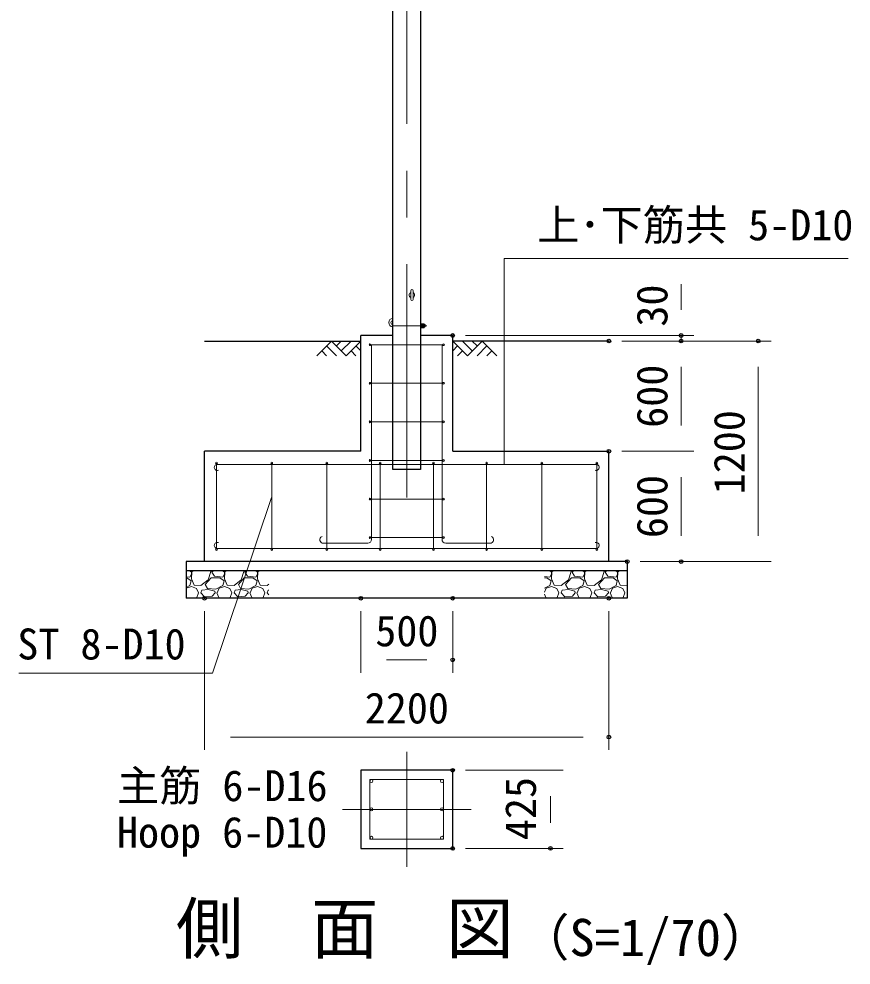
# Model space of a CAD drawing. Units: millimetres, scale not verified. Extents: x -14699 to 14701, y -10394 to 10396.
# Drawn here: x 3421 to 7950, y -5201 to -53 of the extents above; entities that cross this region are included whole.
import ezdxf
from ezdxf.enums import TextEntityAlignment as Align

# ---------------------------------------------------------------- set-up
doc = ezdxf.new("R2010")
doc.units = ezdxf.units.MM
doc.header["$LTSCALE"] = 40
doc.header["$PDMODE"] = 32
doc.header["$PDSIZE"] = 20
doc.linetypes.add('USER1', pattern=[50.8, 31.75, -6.35, 6.35, -6.35])
for name, color, linetype, lineweight in [('0-0_D-TTL-TXT', 7, 'Continuous', 13), ('0-1_D-STR1', 1, 'Continuous', 25), ('0-2_D-BMK', 2, 'USER1', 13), ('0-3_D-STR3', 3, 'Continuous', 13), ('0-4_D-BGD', 7, 'Continuous', 25), ('0-5_D-STR-DIM', 7, 'Continuous', 13), ('0-8_D-STR-TXT', 7, 'Continuous', 13), ('0-A_D-DCR-HCH', 7, 'Continuous', 13), ('0-B_D-STR4', 7, 'Continuous', 25)]:
    doc.layers.add(name, color=color, linetype=linetype, lineweight=lineweight)
doc.layers.add('0-7_Defpoints', color=8, linetype='Continuous')
doc.styles.add('ＭＳ ゴシック', font='')
doc.styles.get('ＭＳ ゴシック').set_extended_font_data('MS Gothic')

msp = doc.modelspace()

# ---------------------------------------------------------------- linework, layer by layer
at = {"layer": '0-1_D-STR1'}
msp.add_lwpolyline([(5456.72, 5294.54), (5606.72, 5294.54), (5606.72, -2505.46), (5456.72, -2505.46)], close=True, dxfattribs=at)
at = {"layer": '0-2_D-BMK'}
for p, q in [((5531.72, -2656.46), (5531.72, 5345.54)), ((5456.72, -1722.46), (5641.72, -1722.46)), ((5531.72, -4041.6), (5531.72, -4666.6)), ((5181.72, -4354.1), (5881.72, -4354.1))]:
    msp.add_line(p, q, dxfattribs=at)
at = {"layer": '0-3_D-STR3'}
for p, q in [((5553.47, -1579.21), (5553.47, -1531.71)), ((5565.97, -1579.21), (5565.97, -1531.71)), ((5606.72, -1711.51), (5606.72, -1733.41)), ((5606.72, -1711.51), (5615.92, -1711.51)), ((5606.72, -1716.99), (5615.92, -1716.99)), ((5606.72, -1727.94), (5615.92, -1727.94)), ((5606.72, -1733.41), (5615.92, -1733.41)), ((5616.72, -1711.51), (5616.72, -1733.41)), ((5616.72, -1711.51), (5625.92, -1711.51)), ((5616.72, -1713.85), (5616.72, -1731.08)), ((5616.72, -1716.99), (5625.92, -1716.99)), ((5616.72, -1727.94), (5625.92, -1727.94)), ((5616.72, -1733.41), (5625.92, -1733.41)), ((5626.72, -1713.85), (5626.72, -1731.08)), ((5626.72, -1716.46), (5630.77, -1716.46)), ((5626.72, -1717.41), (5631.72, -1717.41)), ((5626.72, -1728.46), (5630.77, -1728.46)), ((5631.72, -1717.41), (5630.77, -1716.46)), ((5630.77, -1716.46), (5630.77, -1728.46)), ((5631.72, -1717.41), (5631.72, -1727.52)), ((5731.72, -1825.46), (5331.72, -1825.46)), ((5339.72, -2885.79), (5339.72, -1825.46)), ((5723.72, -2885.79), (5723.72, -1825.46)), ((5731.72, -2035.46), (5331.72, -2035.46)), ((5731.72, -2245.46), (5331.72, -2245.46)), ((4496.72, -2940.46), (4496.72, -2470.46)), ((4796.72, -2940.46), (4796.72, -2470.46)), ((5096.72, -2940.46), (5096.72, -2470.46)), ((5731.72, -2455.46), (5331.72, -2455.46)), ((5386.72, -2940.46), (5386.72, -2470.46)), ((5676.72, -2940.46), (5676.72, -2470.46)), ((5966.72, -2940.46), (5966.72, -2470.46)), ((6266.72, -2940.46), (6266.72, -2470.46)), ((6566.72, -2940.46), (6566.72, -2470.46)), ((4496.72, -2476.96), (6566.72, -2476.96)), ((5731.72, -2665.46), (5331.72, -2665.46)), ((5731.72, -2875.46), (5331.72, -2875.46)), ((4496.72, -2933.96), (6566.72, -2933.96)), ((5319.72, -2905.79), (5076.79, -2905.79)), ((5743.72, -2905.79), (5986.65, -2905.79))]:
    msp.add_line(p, q, dxfattribs=at)
msp.add_lwpolyline([(5626.72, -1727.52), (5631.72, -1727.52), (5630.77, -1728.46)], dxfattribs=at)
msp.add_lwpolyline([(5331.72, -4191.6), (5331.72, -4516.6), (5731.72, -4516.6), (5731.72, -4191.6)], close=True, dxfattribs=at)
for centre, radius in [((5331.72, -1825.46), 5), ((5731.72, -1825.46), 5), ((5331.72, -2035.46), 5), ((5731.72, -2035.46), 5), ((5331.72, -2245.46), 5), ((5731.72, -2245.46), 5), ((4496.72, -2470.46), 5), ((4796.72, -2470.46), 5), ((5096.72, -2470.46), 5), ((5331.72, -2455.46), 5), ((5386.72, -2470.46), 5), ((5676.72, -2470.46), 5), ((5731.72, -2455.46), 5), ((5966.72, -2470.46), 5), ((6266.72, -2470.46), 5), ((6566.72, -2470.46), 5), ((5331.72, -2665.46), 5), ((5731.72, -2665.46), 5), ((5331.72, -2875.46), 5), ((5731.72, -2875.46), 5), ((4496.72, -2940.46), 5), ((4796.72, -2940.46), 5), ((5096.72, -2940.46), 5), ((5386.72, -2940.46), 5), ((5676.72, -2940.46), 5), ((5966.72, -2940.46), 5), ((6266.72, -2940.46), 5), ((6566.72, -2940.46), 5), ((5339.72, -4199.6), 8), ((5723.72, -4199.6), 8), ((5339.72, -4354.1), 8), ((5723.72, -4354.1), 8), ((5339.72, -4508.6), 8), ((5723.72, -4508.6), 8)]:
    msp.add_circle(centre, radius, dxfattribs=at)
for centre, radius, start, end in [((5559.72, -1555.46), 15, 114.62432, 245.37568), ((5559.72, -1531.71), 6.25, 0, 180), ((5559.72, -1555.46), 15, 294.62432, 65.37568), ((5559.72, -1579.21), 6.25, 180, 0), ((5456.72, -1705.46), 23, 90, 270), ((5456.72, -1705.46), 11, 90, 270), ((5597.58, -1722.46), 19.14, 343.37369, 16.62631), ((5611.74, -1714.25), 5, 326.78843, 33.21157), ((5611.74, -1730.68), 5, 326.78843, 33.21157), ((5607.58, -1722.46), 19.14, 343.37369, 16.62631), ((5621.74, -1714.25), 5, 326.78843, 33.21157), ((5621.74, -1730.68), 5, 326.78843, 33.21157), ((4500.95, -2492.96), 16.55, 104.8143, 289.60849), ((6562.49, -2492.96), 16.55, 250.39151, 75.1857), ((5077.61, -2887.14), 18.68, 111.66589, 272.52545), ((5985.82, -2887.14), 18.68, 267.47455, 68.33411), ((4500.95, -2917.97), 16.55, 70.39151, 255.1857), ((5319.72, -2885.79), 20, 270, 0), ((5743.72, -2885.79), 20, 180, 270), ((6562.49, -2917.97), 16.55, 284.8143, 109.60849)]:
    msp.add_arc(centre, radius, start, end, dxfattribs=at)
at = {"layer": '0-4_D-BGD'}
for p, q in [((4431.72, -1805.46), (5281.72, -1805.46)), ((6631.72, -1805.46), (5781.72, -1805.46))]:
    msp.add_line(p, q, dxfattribs=at)
at = {"layer": '0-5_D-STR-DIM'}
for p, q in [((7024.71, -1635.46), (7024.71, -1495.46)), ((5851.72, -1775.46), (7094.71, -1775.46)), ((7024.71, -1805.46), (7024.71, -1775.46)), ((6701.72, -1805.46), (7094.71, -1805.46)), ((6701.72, -1805.46), (7094.71, -1805.46)), ((6701.72, -1805.46), (7514.71, -1805.46)), ((7024.71, -2265.46), (7024.71, -1945.46)), ((7024.71, -1945.46), (7024.71, -2085.46)), ((7444.71, -2865.46), (7444.71, -1945.46)), ((6701.72, -2405.46), (7094.71, -2405.46)), ((6701.72, -2405.46), (7094.71, -2405.46)), ((7024.71, -2545.46), (7024.71, -2865.46)), ((6801.72, -3005.46), (7094.71, -3005.46)), ((6801.72, -3005.46), (7514.71, -3005.46)), ((4431.72, -3275.46), (4431.72, -4030.81)), ((5281.72, -3275.46), (5281.72, -3610.81)), ((5781.72, -3275.46), (5781.72, -3610.81)), ((6631.72, -3275.46), (6631.72, -4030.81)), ((5421.72, -3540.81), (5641.72, -3540.81)), ((4571.72, -3960.81), (6491.72, -3960.81)), ((5851.72, -4141.6), (6383.82, -4141.6)), ((6313.82, -4281.6), (6313.82, -4426.6)), ((5851.72, -4566.6), (6383.82, -4566.6))]:
    msp.add_line(p, q, dxfattribs=at)
at = {"layer": '0-7_Defpoints'}
for p in [(5781.72, -1775.46), (6631.72, -1805.46), (7024.71, -1775.46), (7024.71, -1805.46), (7444.71, -1805.46), (6631.72, -2405.46), (6731.72, -3005.46), (7024.71, -3005.46), (4431.72, -3205.46), (5281.72, -3205.46), (5781.72, -3205.46), (6631.72, -3205.46), (5781.72, -3540.81), (6631.72, -3960.81), (5781.72, -4141.6), (5781.72, -4566.6), (6313.82, -4566.6)]:
    msp.add_point(p, dxfattribs=at)
at = {"layer": '0-8_D-STR-TXT'}
for points in [[(7934.42, -1357.1), (6061.26, -1357.1), (6061.26, -2474.96)], [(3421.08, -3613.37), (4473.96, -3613.37), (4796.08, -2657.36)]]:
    msp.add_lwpolyline(points, dxfattribs=at)
at = {"layer": '0-A_D-DCR-HCH'}
for p, q in [((5122.08, -1805.46), (5042.26, -1885.28)), ((5095.47, -1832.07), (5148.93, -1885.28)), ((5122.08, -1805.46), (5201.9, -1885.28)), ((5148.69, -1832.07), (5175.29, -1805.46)), ((5175.29, -1858.67), (5228.5, -1805.46)), ((5201.9, -1885.28), (5281.72, -1805.46)), ((5255.11, -1832.07), (5281.72, -1858.55)), ((5861.53, -1885.28), (5781.72, -1805.46)), ((5808.32, -1832.07), (5781.72, -1858.55)), ((5888.14, -1858.67), (5834.93, -1805.46)), ((5941.35, -1805.46), (5861.53, -1885.28)), ((5914.89, -1832.21), (5888.14, -1805.46)), ((5967.96, -1832.07), (5914.5, -1885.28)), ((5941.35, -1805.46), (6021.17, -1885.28)), ((5068.87, -1858.67), (5095.6, -1885.28)), ((5228.5, -1858.67), (5255.23, -1885.28)), ((5834.93, -1858.67), (5808.2, -1885.28)), ((5994.56, -1858.67), (5967.84, -1885.28)), ((4331.72, -3088.78), (4350.61, -3091.05)), ((4359.61, -3064.05), (4349.8, -3055.46)), ((4350.61, -3091.05), (4359.61, -3074.85)), ((4361.41, -3062.25), (4359.61, -3100.05)), ((4359.61, -3074.85), (4359.61, -3064.05)), ((4368.84, -3055.46), (4361.41, -3062.25)), ((4451.41, -3105.45), (4465.81, -3060.45)), ((4465.81, -3060.45), (4462.76, -3055.46)), ((4479.8, -3055.46), (4471.21, -3064.05)), ((4471.21, -3064.05), (4485.61, -3085.65)), ((4485.61, -3085.65), (4530.61, -3091.05)), ((4539.61, -3064.05), (4529.8, -3055.46)), ((4530.61, -3091.05), (4539.61, -3074.85)), ((4541.41, -3062.25), (4539.61, -3100.05)), ((4539.61, -3074.85), (4539.61, -3064.05)), ((4548.84, -3055.46), (4541.41, -3062.25)), ((4631.41, -3105.45), (4645.81, -3060.45)), ((4645.81, -3060.45), (4642.76, -3055.46)), ((4659.8, -3055.46), (4651.21, -3064.05)), ((4651.21, -3064.05), (4665.61, -3085.65)), ((4665.61, -3085.65), (4710.61, -3091.05)), ((4719.61, -3064.05), (4709.8, -3055.46)), ((4710.61, -3091.05), (4719.61, -3074.85)), ((4721.41, -3062.25), (4719.61, -3100.05)), ((4719.61, -3074.85), (4719.61, -3064.05)), ((4728.84, -3055.46), (4721.41, -3062.25)), ((6281.72, -3087.58), (6310.61, -3091.05)), ((6319.61, -3064.05), (6309.8, -3055.46)), ((6310.61, -3091.05), (6319.61, -3074.85)), ((6321.41, -3062.25), (6319.61, -3100.05)), ((6319.61, -3074.85), (6319.61, -3064.05)), ((6328.84, -3055.46), (6321.41, -3062.25)), ((6411.41, -3105.45), (6425.81, -3060.45)), ((6425.81, -3060.45), (6422.76, -3055.46)), ((6439.8, -3055.46), (6431.21, -3064.05)), ((6431.21, -3064.05), (6445.61, -3085.65)), ((6445.61, -3085.65), (6490.61, -3091.05)), ((6499.61, -3064.05), (6489.8, -3055.46)), ((6490.61, -3091.05), (6499.61, -3074.85)), ((6501.41, -3062.25), (6499.61, -3100.05)), ((6499.61, -3074.85), (6499.61, -3064.05)), ((6508.84, -3055.46), (6501.41, -3062.25)), ((6591.41, -3105.45), (6605.81, -3060.45)), ((6605.81, -3060.45), (6602.76, -3055.46)), ((6619.8, -3055.46), (6611.21, -3064.05)), ((6611.21, -3064.05), (6625.61, -3085.65)), ((6625.61, -3085.65), (6670.61, -3091.05)), ((6679.61, -3064.05), (6669.8, -3055.46)), ((6670.61, -3091.05), (6679.61, -3074.85)), ((6681.41, -3062.25), (6679.61, -3100.05)), ((6679.61, -3074.85), (6679.61, -3064.05)), ((6688.84, -3055.46), (6681.41, -3062.25)), ((4331.72, -3094.65), (4334.41, -3094.65)), ((4350.61, -3136.05), (4331.72, -3145.95)), ((4334.41, -3094.65), (4357.81, -3110.85)), ((4357.81, -3110.85), (4350.61, -3136.05)), ((4359.61, -3100.05), (4374.01, -3134.25)), ((4435.21, -3130.65), (4467.61, -3094.65)), ((4447.81, -3152.25), (4435.21, -3130.65)), ((4467.61, -3094.65), (4514.41, -3094.65)), ((4530.61, -3136.05), (4492.81, -3155.85)), ((4514.41, -3094.65), (4537.81, -3110.85)), ((4537.81, -3110.85), (4530.61, -3136.05)), ((4539.61, -3100.05), (4554.01, -3134.25)), ((4554.01, -3134.25), (4591.81, -3136.05)), ((4591.81, -3136.05), (4631.41, -3105.45)), ((4615.21, -3130.65), (4647.61, -3094.65)), ((4627.81, -3152.25), (4615.21, -3130.65)), ((4647.61, -3094.65), (4694.41, -3094.65)), ((4710.61, -3136.05), (4672.81, -3155.85)), ((4694.41, -3094.65), (4717.81, -3110.85)), ((4717.81, -3110.85), (4710.61, -3136.05)), ((4719.61, -3100.05), (4734.01, -3134.25)), ((4734.01, -3134.25), (4771.81, -3136.05)), ((4771.81, -3136.05), (4781.72, -3128.39)), ((6281.72, -3094.65), (6294.41, -3094.65)), ((6310.61, -3136.05), (6281.72, -3151.18)), ((6294.41, -3094.65), (6317.81, -3110.85)), ((6317.81, -3110.85), (6310.61, -3136.05)), ((6319.61, -3100.05), (6334.01, -3134.25)), ((6395.21, -3130.65), (6427.61, -3094.65)), ((6407.81, -3152.25), (6395.21, -3130.65)), ((6427.61, -3094.65), (6474.41, -3094.65)), ((6490.61, -3136.05), (6452.81, -3155.85)), ((6474.41, -3094.65), (6497.81, -3110.85)), ((6497.81, -3110.85), (6490.61, -3136.05)), ((6499.61, -3100.05), (6514.01, -3134.25)), ((6514.01, -3134.25), (6551.81, -3136.05)), ((6551.81, -3136.05), (6591.41, -3105.45)), ((6575.21, -3130.65), (6607.61, -3094.65)), ((6587.81, -3152.25), (6575.21, -3130.65)), ((6607.61, -3094.65), (6654.41, -3094.65)), ((6670.61, -3136.05), (6632.81, -3155.85)), ((6654.41, -3094.65), (6677.81, -3110.85)), ((6677.81, -3110.85), (6670.61, -3136.05)), ((6679.61, -3100.05), (6694.01, -3134.25)), ((6694.01, -3134.25), (6731.72, -3136.05)), ((4331.72, -3150.17), (4359.61, -3141.45)), ((4359.61, -3141.45), (4388.41, -3152.25)), ((4388.41, -3152.25), (4399.21, -3175.65)), ((4390.21, -3200.85), (4399.21, -3175.65)), ((4411.81, -3175.65), (4417.21, -3161.25)), ((4431.61, -3197.25), (4411.81, -3175.65)), ((4451.41, -3157.65), (4417.21, -3161.25)), ((4492.81, -3155.85), (4447.81, -3152.25)), ((4487.41, -3166.65), (4451.41, -3157.65)), ((4489.21, -3175.65), (4473.01, -3193.65)), ((4489.21, -3175.65), (4487.41, -3166.65)), ((4498.21, -3175.65), (4509.01, -3200.85)), ((4500.01, -3175.65), (4510.81, -3150.45)), ((4510.81, -3150.45), (4539.61, -3141.45)), ((4539.61, -3141.45), (4568.41, -3152.25)), ((4568.41, -3152.25), (4579.21, -3175.65)), ((4570.21, -3200.85), (4579.21, -3175.65)), ((4591.81, -3175.65), (4597.21, -3161.25)), ((4611.61, -3197.25), (4591.81, -3175.65)), ((4631.41, -3157.65), (4597.21, -3161.25)), ((4672.81, -3155.85), (4627.81, -3152.25)), ((4667.41, -3166.65), (4631.41, -3157.65)), ((4669.21, -3175.65), (4653.01, -3193.65)), ((4669.21, -3175.65), (4667.41, -3166.65)), ((4678.21, -3175.65), (4689.01, -3200.85)), ((4680.01, -3175.65), (4690.81, -3150.45)), ((4690.81, -3150.45), (4719.61, -3141.45)), ((4719.61, -3141.45), (4748.41, -3152.25)), ((4748.41, -3152.25), (4759.21, -3175.65)), ((4750.21, -3200.85), (4759.21, -3175.65)), ((4771.81, -3175.65), (4777.21, -3161.25)), ((4781.72, -3186.46), (4771.81, -3175.65)), ((4781.72, -3160.77), (4777.21, -3161.25)), ((6281.72, -3171.66), (6290.81, -3150.45)), ((6281.72, -3183.84), (6289.01, -3200.85)), ((6290.81, -3150.45), (6319.61, -3141.45)), ((6319.61, -3141.45), (6348.41, -3152.25)), ((6348.41, -3152.25), (6359.21, -3175.65)), ((6350.21, -3200.85), (6359.21, -3175.65)), ((6371.81, -3175.65), (6377.21, -3161.25)), ((6391.61, -3197.25), (6371.81, -3175.65)), ((6411.41, -3157.65), (6377.21, -3161.25)), ((6452.81, -3155.85), (6407.81, -3152.25)), ((6447.41, -3166.65), (6411.41, -3157.65)), ((6449.21, -3175.65), (6433.01, -3193.65)), ((6449.21, -3175.65), (6447.41, -3166.65)), ((6458.21, -3175.65), (6469.01, -3200.85)), ((6460.01, -3175.65), (6470.81, -3150.45)), ((6470.81, -3150.45), (6499.61, -3141.45)), ((6499.61, -3141.45), (6528.41, -3152.25)), ((6528.41, -3152.25), (6539.21, -3175.65)), ((6530.21, -3200.85), (6539.21, -3175.65)), ((6551.81, -3175.65), (6557.21, -3161.25)), ((6571.61, -3197.25), (6551.81, -3175.65)), ((6591.41, -3157.65), (6557.21, -3161.25)), ((6632.81, -3155.85), (6587.81, -3152.25)), ((6627.41, -3166.65), (6591.41, -3157.65)), ((6629.21, -3175.65), (6613.01, -3193.65)), ((6629.21, -3175.65), (6627.41, -3166.65)), ((6638.21, -3175.65), (6649.01, -3200.85)), ((6640.01, -3175.65), (6650.81, -3150.45)), ((6650.81, -3150.45), (6679.61, -3141.45)), ((6679.61, -3141.45), (6708.41, -3152.25)), ((6708.41, -3152.25), (6719.21, -3175.65)), ((6710.21, -3200.85), (6719.21, -3175.65)), ((4331.72, -3201.65), (4344.69, -3205.46)), ((4374.52, -3205.46), (4390.21, -3200.85)), ((4402.81, -3204.45), (4401.7, -3205.46)), ((4414.97, -3205.46), (4402.81, -3204.45)), ((4473.01, -3193.65), (4431.61, -3197.25)), ((4476.61, -3204.45), (4474.24, -3205.46)), ((4479.65, -3205.46), (4476.61, -3204.45)), ((4509.01, -3200.85), (4524.69, -3205.46)), ((4554.52, -3205.46), (4570.21, -3200.85)), ((4582.81, -3204.45), (4581.7, -3205.46)), ((4594.97, -3205.46), (4582.81, -3204.45)), ((4653.01, -3193.65), (4611.61, -3197.25)), ((4656.61, -3204.45), (4654.24, -3205.46)), ((4659.65, -3205.46), (4656.61, -3204.45)), ((4689.01, -3200.85), (4704.69, -3205.46)), ((4734.52, -3205.46), (4750.21, -3200.85)), ((4762.81, -3204.45), (4761.7, -3205.46)), ((4774.97, -3205.46), (4762.81, -3204.45)), ((6289.01, -3200.85), (6304.69, -3205.46)), ((6334.52, -3205.46), (6350.21, -3200.85)), ((6362.81, -3204.45), (6361.7, -3205.46)), ((6374.97, -3205.46), (6362.81, -3204.45)), ((6433.01, -3193.65), (6391.61, -3197.25)), ((6436.61, -3204.45), (6434.24, -3205.46)), ((6439.65, -3205.46), (6436.61, -3204.45)), ((6469.01, -3200.85), (6484.69, -3205.46)), ((6514.52, -3205.46), (6530.21, -3200.85)), ((6542.81, -3204.45), (6541.7, -3205.46)), ((6554.97, -3205.46), (6542.81, -3204.45)), ((6613.01, -3193.65), (6571.61, -3197.25)), ((6616.61, -3204.45), (6614.24, -3205.46)), ((6619.65, -3205.46), (6616.61, -3204.45)), ((6649.01, -3200.85), (6664.69, -3205.46)), ((6694.52, -3205.46), (6710.21, -3200.85)), ((6722.81, -3204.45), (6721.7, -3205.46)), ((6731.72, -3205.19), (6722.81, -3204.45))]:
    msp.add_line(p, q, dxfattribs=at)
for points in [[(4374.01, -3134.25), (4411.81, -3136.05), (4451.41, -3105.45)], [(6334.01, -3134.25), (6371.81, -3136.05), (6411.41, -3105.45)]]:
    msp.add_lwpolyline(points, dxfattribs=at)
at = {"layer": '0-B_D-STR4'}
for p, q in [((5456.72, -1775.46), (5281.72, -1775.46)), ((5281.72, -2405.46), (5281.72, -1775.46)), ((5781.72, -1775.46), (5606.72, -1775.46)), ((5781.72, -2405.46), (5781.72, -1775.46)), ((5281.72, -2405.46), (4431.72, -2405.46)), ((4431.72, -3005.46), (4431.72, -2405.46)), ((5781.72, -2405.46), (6631.72, -2405.46)), ((6631.72, -3005.46), (6631.72, -2405.46)), ((6731.72, -3005.46), (4331.72, -3005.46)), ((4331.72, -3005.46), (4331.72, -3205.46)), ((6731.72, -3005.46), (6731.72, -3205.46)), ((6731.72, -3055.46), (4331.72, -3055.46)), ((6731.72, -3205.46), (4331.72, -3205.46))]:
    msp.add_line(p, q, dxfattribs=at)
msp.add_lwpolyline([(5281.72, -4141.6), (5281.72, -4566.6), (5781.72, -4566.6), (5781.72, -4141.6)], close=True, dxfattribs=at)

# ---------------------------------------------------------------- texts
at = {"layer": '0-0_D-TTL-TXT', "style": 'ＭＳ ゴシック'}
for s, height, p in [('側\u3000面\u3000図', 269.5, (4275.25, -5217.31)), ('（S=1/70）', 202.1, (6141.35, -5212.88))]:
    msp.add_text(s, height=height, dxfattribs=at).set_placement(p, align=Align.BOTTOM_LEFT)
at = {"layer": '0-5_D-STR-DIM', "style": 'ＭＳ ゴシック'}
for s, p in [('30', (7001.09, -1727.12)), ('600', (7001.09, -2277.84)), ('1200', (7421.09, -2639.61)), ('600', (7001.09, -2877.84)), ('425', (6285.57, -4521.57))]:
    msp.add_text(s, height=168.3, rotation=90, dxfattribs=at).set_placement(p, align=Align.BOTTOM_LEFT)
for s, p in [('500', (5360.65, -3517.19)), ('2200', (5303.34, -3937.19))]:
    msp.add_text(s, height=168.3, dxfattribs=at).set_placement(p, align=Align.BOTTOM_LEFT)
at = {"layer": '0-8_D-STR-TXT', "style": 'ＭＳ ゴシック'}
for s, p in [('上･下筋共 5-D10', (6242.16, -1308.17)), ('ST 8-D10', (3412.2, -3588.86)), ('主筋 6-D16', (3954.72, -4359.84)), ('Hoop 6-D10', (3954.72, -4613.01))]:
    msp.add_text(s, height=168.3, dxfattribs=at).set_placement(p, align=Align.BOTTOM_LEFT)

doc.saveas('drawing.dxf')
